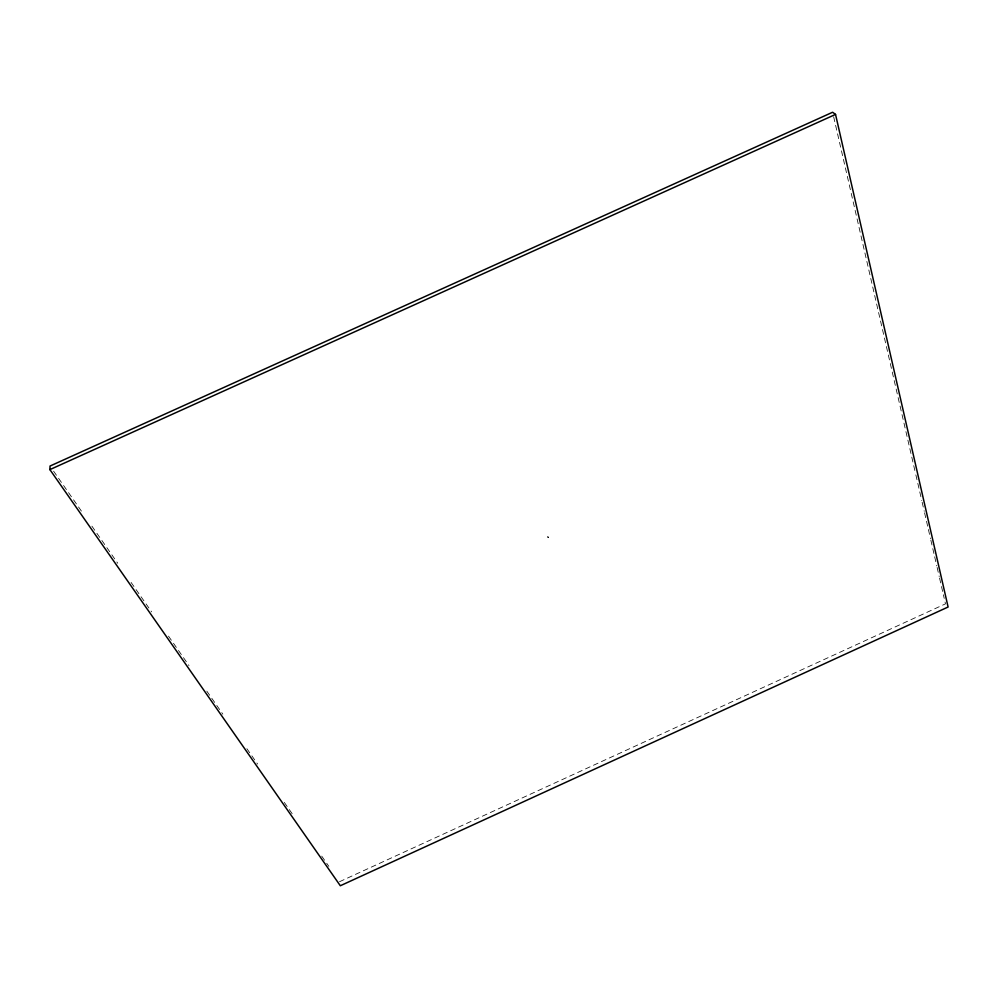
<?xml version="1.0" encoding="UTF-8"?>
<svg xmlns="http://www.w3.org/2000/svg" width="998" height="998" viewBox="0 0 998 998"><rect width="100%" height="100%" fill="white"/><g stroke="black" fill="none" stroke-linecap="round" stroke-linejoin="round"><path stroke-width="0.75" stroke-dasharray="4.99 3.74" d="M548.201 537.585L548.089 537.099M548.139 537.635L547.927 536.799M547.765 536.65L548.064 537.186M339.532 881.708L945.48 603.852L943.384 594.746M53.593 471.156L82.996 513.359M91.903 526.146L117.727 563.234M131.087 582.42L151.584 611.836M168.5 636.138L188.996 665.554M206.811 691.14L222.841 714.156M246.893 748.687L257.584 764.044M284.305 802.404L294.098 816.476M321.718 856.122L328.841 866.351M833.654 116.803L915.515 473.364M915.865 474.873L921.79 500.672M922.14 502.194L924.235 511.288M924.572 512.81L928.065 527.979M928.414 529.501L930.498 538.608M930.847 540.118L934.328 555.3M934.677 556.809L936.773 565.916M937.122 567.438L939.205 576.532M939.555 578.054L943.035 593.224"/><path stroke-width="1.5" d="M49.9 469.609L50.037 466.041L832.606 112.25L835.538 114.408L948.1 607.009L340.318 885.75L49.9 469.609L835.538 114.408"/></g></svg>
